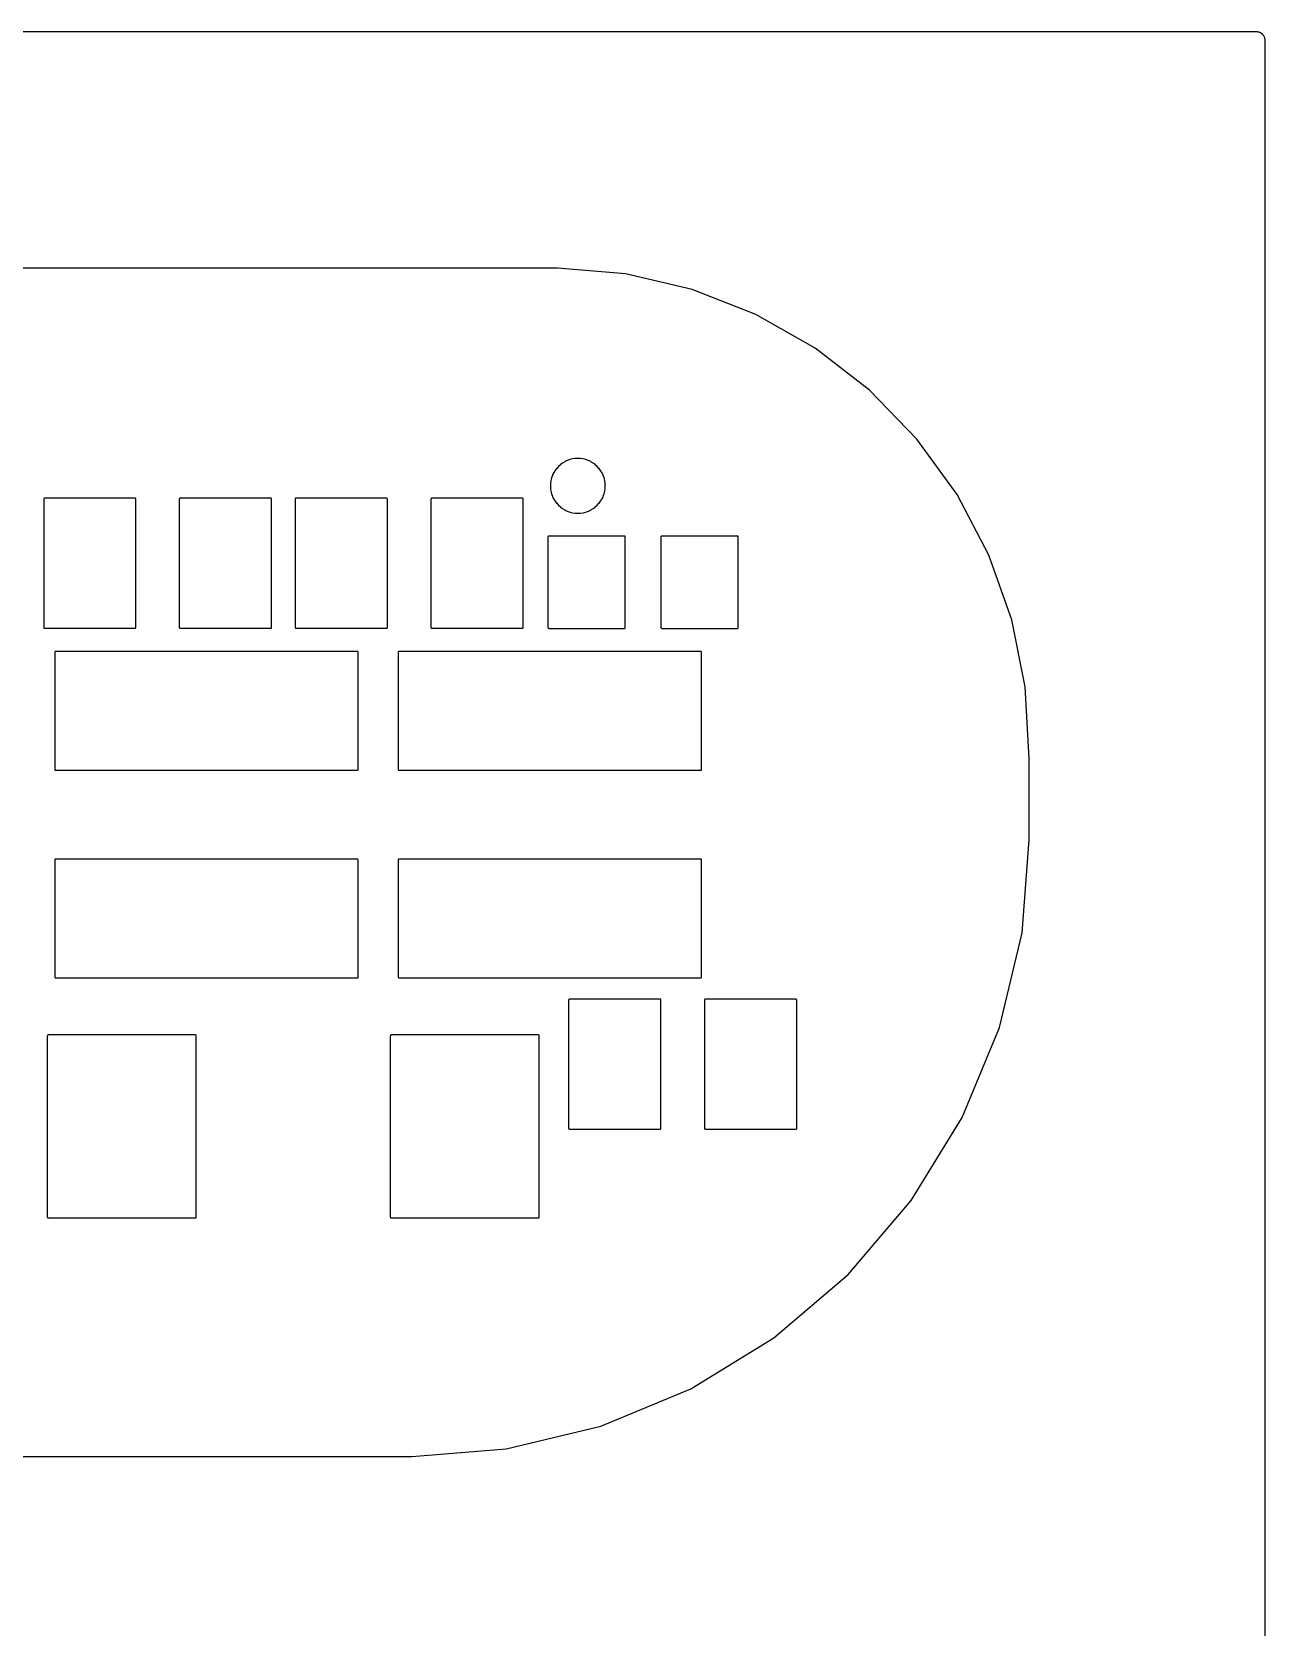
# Model space of a CAD drawing. Header units: inches. Extents: x -0.5 to 10, y -2.4 to 3.9.
# Drawn here: x 4.164 to 4.808, y 3.03 to 3.863 of the extents above; entities that cross this region are included whole.
import ezdxf

# ---------------------------------------------------------------- set-up
doc = ezdxf.new("R2010")
doc.units = ezdxf.units.IN

msp = doc.modelspace()

# ---------------------------------------------------------------- linework, layer by layer
for points in [[(4.80765, 0), (4.80765, 3.8583), (4.80765, 3.85831), (4.807649, 3.858325), (4.80763, 3.858712), (4.807628, 3.858738), (4.807626, 3.858761), (4.807569, 3.859144), (4.807565, 3.859168), (4.807559, 3.859192), (4.807465, 3.859568), (4.807458, 3.859594), (4.807451, 3.859615), (4.80732, 3.85998), (4.80731, 3.860006), (4.807301, 3.860025), (4.807136, 3.860376), (4.807124, 3.860398), (4.807112, 3.860419), (4.806913, 3.860752), (4.8069, 3.860773), (4.806886, 3.860792), (4.806655, 3.861104), (4.806641, 3.861122), (4.806624, 3.861142), (4.806364, 3.861429), (4.806347, 3.861447), (4.806329, 3.861464), (4.806042, 3.861724), (4.806022, 3.861741), (4.806004, 3.861755), (4.805692, 3.861986), (4.805673, 3.862), (4.805652, 3.862013), (4.805319, 3.862212), (4.805298, 3.862224), (4.805276, 3.862236), (4.804925, 3.862401), (4.804906, 3.86241), (4.80488, 3.86242), (4.804515, 3.862551), (4.804494, 3.862558), (4.804468, 3.862565), (4.804092, 3.862659), (4.804068, 3.862665), (4.804044, 3.862669), (4.803661, 3.862726), (4.803638, 3.862728), (4.803612, 3.86273), (4.803225, 3.862749), (4.80321, 3.86275), (4.8032, 3.86275), (0, 3.86275)], [(3.501784, 3.11915), (4.362214, 3.11915), (4.411452, 3.123062), (4.460896, 3.134967), (4.507872, 3.154457), (4.551222, 3.181053), (4.58988, 3.214099), (4.622896, 3.252783), (4.649458, 3.296154), (4.668911, 3.343144), (4.680766, 3.39255), (4.6845, 3.441043), (4.6845, 3.483543), (4.682421, 3.520906), (4.675381, 3.555923), (4.663429, 3.589582), (4.646809, 3.621197), (4.625859, 3.650125), (4.601005, 3.675777), (4.572754, 3.697631), (4.54168, 3.715242), (4.508415, 3.728252), (4.473638, 3.736395), (4.438118, 3.7395), (3.099254, 3.7395)]]:
    msp.add_lwpolyline(points)
for points in [[(4.463099, 3.625825), (4.463033, 3.627177), (4.463031, 3.627204), (4.463028, 3.627226), (4.462829, 3.628566), (4.462825, 3.628589), (4.46282, 3.628614), (4.462491, 3.629927), (4.462485, 3.629949), (4.462477, 3.629974), (4.46202, 3.631249), (4.462012, 3.631271), (4.462002, 3.631295), (4.461423, 3.632519), (4.461413, 3.632539), (4.461399, 3.632562), (4.460703, 3.633724), (4.460688, 3.633748), (4.460676, 3.633765), (4.459869, 3.634852), (4.459855, 3.634871), (4.459838, 3.63489), (4.458929, 3.635894), (4.458912, 3.635912), (4.458894, 3.635929), (4.45789, 3.636838), (4.457871, 3.636855), (4.457852, 3.636869), (4.456765, 3.637676), (4.456748, 3.637688), (4.456724, 3.637703), (4.455562, 3.638399), (4.455539, 3.638413), (4.455519, 3.638423), (4.454295, 3.639002), (4.454271, 3.639012), (4.454249, 3.63902), (4.452974, 3.639477), (4.452949, 3.639485), (4.452927, 3.639491), (4.451614, 3.63982), (4.451589, 3.639825), (4.451566, 3.639829), (4.450226, 3.640028), (4.450204, 3.640031), (4.450177, 3.640033), (4.448825, 3.640099), (4.4488, 3.6401), (4.448775, 3.640099), (4.447423, 3.640033), (4.447396, 3.640031), (4.447374, 3.640028), (4.446034, 3.639829), (4.446011, 3.639825), (4.445986, 3.63982), (4.444673, 3.639491), (4.444651, 3.639485), (4.444626, 3.639477), (4.443351, 3.63902), (4.443329, 3.639012), (4.443305, 3.639002), (4.442081, 3.638423), (4.442061, 3.638413), (4.442038, 3.638399), (4.440876, 3.637703), (4.440852, 3.637688), (4.440835, 3.637676), (4.439748, 3.636869), (4.439729, 3.636855), (4.43971, 3.636838), (4.438706, 3.635929), (4.438688, 3.635912), (4.438671, 3.635894), (4.437762, 3.63489), (4.437745, 3.634871), (4.437731, 3.634852), (4.436924, 3.633765), (4.436912, 3.633748), (4.436897, 3.633724), (4.436201, 3.632562), (4.436187, 3.632539), (4.436177, 3.632519), (4.435598, 3.631295), (4.435588, 3.631271), (4.43558, 3.631249), (4.435123, 3.629974), (4.435115, 3.629949), (4.435109, 3.629927), (4.43478, 3.628614), (4.434775, 3.628589), (4.434771, 3.628566), (4.434572, 3.627226), (4.434569, 3.627204), (4.434567, 3.627177), (4.434501, 3.625825), (4.4345, 3.6258), (4.434501, 3.625775), (4.434567, 3.624423), (4.434569, 3.624396), (4.434572, 3.624374), (4.434771, 3.623034), (4.434775, 3.623011), (4.43478, 3.622986), (4.435109, 3.621673), (4.435115, 3.621651), (4.435123, 3.621626), (4.43558, 3.620351), (4.435588, 3.620329), (4.435598, 3.620305), (4.436177, 3.619081), (4.436187, 3.619061), (4.436201, 3.619038), (4.436897, 3.617876), (4.436912, 3.617852), (4.436924, 3.617835), (4.437731, 3.616748), (4.437745, 3.616729), (4.437762, 3.61671), (4.438671, 3.615706), (4.438688, 3.615688), (4.438706, 3.615671), (4.43971, 3.614762), (4.439729, 3.614745), (4.439748, 3.614731), (4.440835, 3.613924), (4.440852, 3.613912), (4.440876, 3.613897), (4.442038, 3.613201), (4.442061, 3.613187), (4.442081, 3.613177), (4.443305, 3.612598), (4.443329, 3.612588), (4.443351, 3.61258), (4.444626, 3.612123), (4.444651, 3.612115), (4.444673, 3.612109), (4.445986, 3.61178), (4.446011, 3.611775), (4.446034, 3.611771), (4.447374, 3.611572), (4.447396, 3.611569), (4.447423, 3.611567), (4.448775, 3.611501), (4.4488, 3.6115), (4.448825, 3.611501), (4.450177, 3.611567), (4.450204, 3.611569), (4.450226, 3.611572), (4.451566, 3.611771), (4.451589, 3.611775), (4.451614, 3.61178), (4.452927, 3.612109), (4.452949, 3.612115), (4.452974, 3.612123), (4.454249, 3.61258), (4.454271, 3.612588), (4.454295, 3.612598), (4.455519, 3.613177), (4.455539, 3.613187), (4.455562, 3.613201), (4.456724, 3.613897), (4.456748, 3.613912), (4.456765, 3.613924), (4.457852, 3.614731), (4.457871, 3.614745), (4.45789, 3.614762), (4.458894, 3.615671), (4.458912, 3.615688), (4.458929, 3.615706), (4.459838, 3.61671), (4.459855, 3.616729), (4.459869, 3.616748), (4.460676, 3.617835), (4.460688, 3.617852), (4.460703, 3.617876), (4.461399, 3.619038), (4.461413, 3.619061), (4.461423, 3.619081), (4.462002, 3.620305), (4.462012, 3.620329), (4.46202, 3.620351), (4.462477, 3.621626), (4.462485, 3.621651), (4.462491, 3.621673), (4.46282, 3.622986), (4.462825, 3.623011), (4.462829, 3.623034), (4.463028, 3.624374), (4.463031, 3.624396), (4.463033, 3.624423), (4.463099, 3.625775), (4.4631, 3.6258)], [(4.170375, 3.551451), (4.170375, 3.551451), (4.1704, 3.55145), (4.2176, 3.55145), (4.217625, 3.551451), (4.217674, 3.551456), (4.217722, 3.551465), (4.217769, 3.551479), (4.217814, 3.551498), (4.217857, 3.551521), (4.217898, 3.551549), (4.217936, 3.55158), (4.21797, 3.551614), (4.218001, 3.551652), (4.218029, 3.551693), (4.218052, 3.551736), (4.218071, 3.551781), (4.218085, 3.551828), (4.218094, 3.551876), (4.218099, 3.551925), (4.2181, 3.55195), (4.2181, 3.61885), (4.218099, 3.618875), (4.218094, 3.618924), (4.218085, 3.618972), (4.218071, 3.619019), (4.218052, 3.619064), (4.218029, 3.619107), (4.218001, 3.619148), (4.21797, 3.619186), (4.217936, 3.61922), (4.217898, 3.619251), (4.217857, 3.619279), (4.217814, 3.619302), (4.217769, 3.619321), (4.217722, 3.619335), (4.217674, 3.619344), (4.217625, 3.619349), (4.2176, 3.61935), (4.1704, 3.61935), (4.170375, 3.619349), (4.170326, 3.619344), (4.170278, 3.619335), (4.170231, 3.619321), (4.170186, 3.619302), (4.170143, 3.619279), (4.170102, 3.619251), (4.170064, 3.61922), (4.17003, 3.619186), (4.169999, 3.619148), (4.169971, 3.619107), (4.169948, 3.619064), (4.169929, 3.619019), (4.169915, 3.618972), (4.169906, 3.618924), (4.169901, 3.618875), (4.1699, 3.61885), (4.1699, 3.55195), (4.169901, 3.551925), (4.169906, 3.551876), (4.169915, 3.551828), (4.169929, 3.551781), (4.169948, 3.551736), (4.169971, 3.551693), (4.169999, 3.551652), (4.17003, 3.551614), (4.170064, 3.55158), (4.170102, 3.551549), (4.170143, 3.551521), (4.170186, 3.551498), (4.170231, 3.551479), (4.170278, 3.551465), (4.170326, 3.551456)], [(4.241175, 3.551451), (4.241175, 3.551451), (4.2412, 3.55145), (4.2884, 3.55145), (4.288425, 3.551451), (4.288474, 3.551456), (4.288522, 3.551465), (4.288569, 3.551479), (4.288614, 3.551498), (4.288657, 3.551521), (4.288698, 3.551549), (4.288736, 3.55158), (4.28877, 3.551614), (4.288801, 3.551652), (4.288829, 3.551693), (4.288852, 3.551736), (4.288871, 3.551781), (4.288885, 3.551828), (4.288894, 3.551876), (4.288899, 3.551925), (4.2889, 3.55195), (4.2889, 3.61885), (4.288899, 3.618875), (4.288894, 3.618924), (4.288885, 3.618972), (4.288871, 3.619019), (4.288852, 3.619064), (4.288829, 3.619107), (4.288801, 3.619148), (4.28877, 3.619186), (4.288736, 3.61922), (4.288698, 3.619251), (4.288657, 3.619279), (4.288614, 3.619302), (4.288569, 3.619321), (4.288522, 3.619335), (4.288474, 3.619344), (4.288425, 3.619349), (4.2884, 3.61935), (4.2412, 3.61935), (4.241175, 3.619349), (4.241126, 3.619344), (4.241078, 3.619335), (4.241031, 3.619321), (4.240986, 3.619302), (4.240943, 3.619279), (4.240902, 3.619251), (4.240864, 3.61922), (4.24083, 3.619186), (4.240799, 3.619148), (4.240771, 3.619107), (4.240748, 3.619064), (4.240729, 3.619019), (4.240715, 3.618972), (4.240706, 3.618924), (4.240701, 3.618875), (4.2407, 3.61885), (4.2407, 3.55195), (4.240701, 3.551925), (4.240706, 3.551876), (4.240715, 3.551828), (4.240729, 3.551781), (4.240748, 3.551736), (4.240771, 3.551693), (4.240799, 3.551652), (4.24083, 3.551614), (4.240864, 3.55158), (4.240902, 3.551549), (4.240943, 3.551521), (4.240986, 3.551498), (4.241031, 3.551479), (4.241078, 3.551465), (4.241126, 3.551456)], [(4.301675, 3.551451), (4.301675, 3.551451), (4.3017, 3.55145), (4.3489, 3.55145), (4.348925, 3.551451), (4.348974, 3.551456), (4.349022, 3.551465), (4.349069, 3.551479), (4.349114, 3.551498), (4.349157, 3.551521), (4.349198, 3.551549), (4.349236, 3.55158), (4.34927, 3.551614), (4.349301, 3.551652), (4.349329, 3.551693), (4.349352, 3.551736), (4.349371, 3.551781), (4.349385, 3.551828), (4.349394, 3.551876), (4.349399, 3.551925), (4.3494, 3.55195), (4.3494, 3.61885), (4.349399, 3.618875), (4.349394, 3.618924), (4.349385, 3.618972), (4.349371, 3.619019), (4.349352, 3.619064), (4.349329, 3.619107), (4.349301, 3.619148), (4.34927, 3.619186), (4.349236, 3.61922), (4.349198, 3.619251), (4.349157, 3.619279), (4.349114, 3.619302), (4.349069, 3.619321), (4.349022, 3.619335), (4.348974, 3.619344), (4.348925, 3.619349), (4.3489, 3.61935), (4.3017, 3.61935), (4.301675, 3.619349), (4.301626, 3.619344), (4.301578, 3.619335), (4.301531, 3.619321), (4.301486, 3.619302), (4.301443, 3.619279), (4.301402, 3.619251), (4.301364, 3.61922), (4.30133, 3.619186), (4.301299, 3.619148), (4.301271, 3.619107), (4.301248, 3.619064), (4.301229, 3.619019), (4.301215, 3.618972), (4.301206, 3.618924), (4.301201, 3.618875), (4.3012, 3.61885), (4.3012, 3.55195), (4.301201, 3.551925), (4.301206, 3.551876), (4.301215, 3.551828), (4.301229, 3.551781), (4.301248, 3.551736), (4.301271, 3.551693), (4.301299, 3.551652), (4.30133, 3.551614), (4.301364, 3.55158), (4.301402, 3.551549), (4.301443, 3.551521), (4.301486, 3.551498), (4.301531, 3.551479), (4.301578, 3.551465), (4.301626, 3.551456)], [(4.372575, 3.551451), (4.372575, 3.551451), (4.3726, 3.55145), (4.4198, 3.55145), (4.419825, 3.551451), (4.419874, 3.551456), (4.419922, 3.551465), (4.419969, 3.551479), (4.420014, 3.551498), (4.420057, 3.551521), (4.420098, 3.551549), (4.420136, 3.55158), (4.42017, 3.551614), (4.420201, 3.551652), (4.420229, 3.551693), (4.420252, 3.551736), (4.420271, 3.551781), (4.420285, 3.551828), (4.420294, 3.551876), (4.420299, 3.551925), (4.4203, 3.55195), (4.4203, 3.61885), (4.420299, 3.618875), (4.420294, 3.618924), (4.420285, 3.618972), (4.420271, 3.619019), (4.420252, 3.619064), (4.420229, 3.619107), (4.420201, 3.619148), (4.42017, 3.619186), (4.420136, 3.61922), (4.420098, 3.619251), (4.420057, 3.619279), (4.420014, 3.619302), (4.419969, 3.619321), (4.419922, 3.619335), (4.419874, 3.619344), (4.419825, 3.619349), (4.4198, 3.61935), (4.3726, 3.61935), (4.372575, 3.619349), (4.372526, 3.619344), (4.372478, 3.619335), (4.372431, 3.619321), (4.372386, 3.619302), (4.372343, 3.619279), (4.372302, 3.619251), (4.372264, 3.61922), (4.37223, 3.619186), (4.372199, 3.619148), (4.372171, 3.619107), (4.372148, 3.619064), (4.372129, 3.619019), (4.372115, 3.618972), (4.372106, 3.618924), (4.372101, 3.618875), (4.3721, 3.61885), (4.3721, 3.55195), (4.372101, 3.551925), (4.372106, 3.551876), (4.372115, 3.551828), (4.372129, 3.551781), (4.372148, 3.551736), (4.372171, 3.551693), (4.372199, 3.551652), (4.37223, 3.551614), (4.372264, 3.55158), (4.372302, 3.551549), (4.372343, 3.551521), (4.372386, 3.551498), (4.372431, 3.551479), (4.372478, 3.551465), (4.372526, 3.551456)], [(4.433675, 3.551401), (4.433675, 3.551401), (4.4337, 3.5514), (4.4731, 3.5514), (4.473125, 3.551401), (4.473174, 3.551406), (4.473222, 3.551415), (4.473269, 3.551429), (4.473314, 3.551448), (4.473357, 3.551471), (4.473398, 3.551499), (4.473436, 3.55153), (4.47347, 3.551564), (4.473501, 3.551602), (4.473529, 3.551643), (4.473552, 3.551686), (4.473571, 3.551731), (4.473585, 3.551778), (4.473594, 3.551826), (4.473599, 3.551875), (4.4736, 3.5519), (4.4736, 3.5991), (4.473599, 3.599125), (4.473594, 3.599174), (4.473585, 3.599222), (4.473571, 3.599269), (4.473552, 3.599314), (4.473529, 3.599357), (4.473501, 3.599398), (4.47347, 3.599436), (4.473436, 3.59947), (4.473398, 3.599501), (4.473357, 3.599529), (4.473314, 3.599552), (4.473269, 3.599571), (4.473222, 3.599585), (4.473174, 3.599594), (4.473125, 3.599599), (4.4731, 3.5996), (4.4337, 3.5996), (4.433675, 3.599599), (4.433626, 3.599594), (4.433578, 3.599585), (4.433531, 3.599571), (4.433486, 3.599552), (4.433443, 3.599529), (4.433402, 3.599501), (4.433364, 3.59947), (4.43333, 3.599436), (4.433299, 3.599398), (4.433271, 3.599357), (4.433248, 3.599314), (4.433229, 3.599269), (4.433215, 3.599222), (4.433206, 3.599174), (4.433201, 3.599125), (4.4332, 3.5991), (4.4332, 3.5519), (4.433201, 3.551875), (4.433206, 3.551826), (4.433215, 3.551778), (4.433229, 3.551731), (4.433248, 3.551686), (4.433271, 3.551643), (4.433299, 3.551602), (4.43333, 3.551564), (4.433364, 3.55153), (4.433402, 3.551499), (4.433443, 3.551471), (4.433486, 3.551448), (4.433531, 3.551429), (4.433578, 3.551415), (4.433626, 3.551406)], [(4.492675, 3.551401), (4.492675, 3.551401), (4.4927, 3.5514), (4.5321, 3.5514), (4.532125, 3.551401), (4.532174, 3.551406), (4.532222, 3.551415), (4.532269, 3.551429), (4.532314, 3.551448), (4.532357, 3.551471), (4.532398, 3.551499), (4.532436, 3.55153), (4.53247, 3.551564), (4.532501, 3.551602), (4.532529, 3.551643), (4.532552, 3.551686), (4.532571, 3.551731), (4.532585, 3.551778), (4.532594, 3.551826), (4.532599, 3.551875), (4.5326, 3.5519), (4.5326, 3.5991), (4.532599, 3.599125), (4.532594, 3.599174), (4.532585, 3.599222), (4.532571, 3.599269), (4.532552, 3.599314), (4.532529, 3.599357), (4.532501, 3.599398), (4.53247, 3.599436), (4.532436, 3.59947), (4.532398, 3.599501), (4.532357, 3.599529), (4.532314, 3.599552), (4.532269, 3.599571), (4.532222, 3.599585), (4.532174, 3.599594), (4.532125, 3.599599), (4.5321, 3.5996), (4.4927, 3.5996), (4.492675, 3.599599), (4.492626, 3.599594), (4.492578, 3.599585), (4.492531, 3.599571), (4.492486, 3.599552), (4.492443, 3.599529), (4.492402, 3.599501), (4.492364, 3.59947), (4.49233, 3.599436), (4.492299, 3.599398), (4.492271, 3.599357), (4.492248, 3.599314), (4.492229, 3.599269), (4.492215, 3.599222), (4.492206, 3.599174), (4.492201, 3.599125), (4.4922, 3.5991), (4.4922, 3.5519), (4.492201, 3.551875), (4.492206, 3.551826), (4.492215, 3.551778), (4.492229, 3.551731), (4.492248, 3.551686), (4.492271, 3.551643), (4.492299, 3.551602), (4.49233, 3.551564), (4.492364, 3.55153), (4.492402, 3.551499), (4.492443, 3.551471), (4.492486, 3.551448), (4.492531, 3.551429), (4.492578, 3.551415), (4.492626, 3.551406)], [(4.176125, 3.477301), (4.176125, 3.477301), (4.17615, 3.4773), (4.33365, 3.4773), (4.333675, 3.477301), (4.333724, 3.477306), (4.333772, 3.477315), (4.333819, 3.477329), (4.333864, 3.477348), (4.333907, 3.477371), (4.333948, 3.477399), (4.333986, 3.47743), (4.33402, 3.477464), (4.334051, 3.477502), (4.334079, 3.477543), (4.334102, 3.477586), (4.334121, 3.477631), (4.334135, 3.477678), (4.334144, 3.477726), (4.334149, 3.477775), (4.33415, 3.4778), (4.33415, 3.5388), (4.334149, 3.538825), (4.334144, 3.538874), (4.334135, 3.538922), (4.334121, 3.538969), (4.334102, 3.539014), (4.334079, 3.539057), (4.334051, 3.539098), (4.33402, 3.539136), (4.333986, 3.53917), (4.333948, 3.539201), (4.333907, 3.539229), (4.333864, 3.539252), (4.333819, 3.539271), (4.333772, 3.539285), (4.333724, 3.539294), (4.333675, 3.539299), (4.33365, 3.5393), (4.17615, 3.5393), (4.176125, 3.539299), (4.176076, 3.539294), (4.176028, 3.539285), (4.175981, 3.539271), (4.175936, 3.539252), (4.175893, 3.539229), (4.175852, 3.539201), (4.175814, 3.53917), (4.17578, 3.539136), (4.175749, 3.539098), (4.175721, 3.539057), (4.175698, 3.539014), (4.175679, 3.538969), (4.175665, 3.538922), (4.175656, 3.538874), (4.175651, 3.538825), (4.17565, 3.5388), (4.17565, 3.4778), (4.175651, 3.477775), (4.175656, 3.477726), (4.175665, 3.477678), (4.175679, 3.477631), (4.175698, 3.477586), (4.175721, 3.477543), (4.175749, 3.477502), (4.17578, 3.477464), (4.175814, 3.47743), (4.175852, 3.477399), (4.175893, 3.477371), (4.175936, 3.477348), (4.175981, 3.477329), (4.176028, 3.477315), (4.176076, 3.477306)], [(4.355425, 3.477301), (4.355425, 3.477301), (4.35545, 3.4773), (4.51295, 3.4773), (4.512975, 3.477301), (4.513024, 3.477306), (4.513072, 3.477315), (4.513119, 3.477329), (4.513164, 3.477348), (4.513207, 3.477371), (4.513248, 3.477399), (4.513286, 3.47743), (4.51332, 3.477464), (4.513351, 3.477502), (4.513379, 3.477543), (4.513402, 3.477586), (4.513421, 3.477631), (4.513435, 3.477678), (4.513444, 3.477726), (4.513449, 3.477775), (4.51345, 3.4778), (4.51345, 3.5388), (4.513449, 3.538825), (4.513444, 3.538874), (4.513435, 3.538922), (4.513421, 3.538969), (4.513402, 3.539014), (4.513379, 3.539057), (4.513351, 3.539098), (4.51332, 3.539136), (4.513286, 3.53917), (4.513248, 3.539201), (4.513207, 3.539229), (4.513164, 3.539252), (4.513119, 3.539271), (4.513072, 3.539285), (4.513024, 3.539294), (4.512975, 3.539299), (4.51295, 3.5393), (4.35545, 3.5393), (4.355425, 3.539299), (4.355376, 3.539294), (4.355328, 3.539285), (4.355281, 3.539271), (4.355236, 3.539252), (4.355193, 3.539229), (4.355152, 3.539201), (4.355114, 3.53917), (4.35508, 3.539136), (4.355049, 3.539098), (4.355021, 3.539057), (4.354998, 3.539014), (4.354979, 3.538969), (4.354965, 3.538922), (4.354956, 3.538874), (4.354951, 3.538825), (4.35495, 3.5388), (4.35495, 3.4778), (4.354951, 3.477775), (4.354956, 3.477726), (4.354965, 3.477678), (4.354979, 3.477631), (4.354998, 3.477586), (4.355021, 3.477543), (4.355049, 3.477502), (4.35508, 3.477464), (4.355114, 3.47743), (4.355152, 3.477399), (4.355193, 3.477371), (4.355236, 3.477348), (4.355281, 3.477329), (4.355328, 3.477315), (4.355376, 3.477306)], [(4.176125, 3.369001), (4.176125, 3.369001), (4.17615, 3.369), (4.33365, 3.369), (4.333675, 3.369001), (4.333724, 3.369006), (4.333772, 3.369015), (4.333819, 3.369029), (4.333864, 3.369048), (4.333907, 3.369071), (4.333948, 3.369099), (4.333986, 3.36913), (4.33402, 3.369164), (4.334051, 3.369202), (4.334079, 3.369243), (4.334102, 3.369286), (4.334121, 3.369331), (4.334135, 3.369378), (4.334144, 3.369426), (4.334149, 3.369475), (4.33415, 3.3695), (4.33415, 3.4305), (4.334149, 3.430525), (4.334144, 3.430574), (4.334135, 3.430622), (4.334121, 3.430669), (4.334102, 3.430714), (4.334079, 3.430757), (4.334051, 3.430798), (4.33402, 3.430836), (4.333986, 3.43087), (4.333948, 3.430901), (4.333907, 3.430929), (4.333864, 3.430952), (4.333819, 3.430971), (4.333772, 3.430985), (4.333724, 3.430994), (4.333675, 3.430999), (4.33365, 3.431), (4.17615, 3.431), (4.176125, 3.430999), (4.176076, 3.430994), (4.176028, 3.430985), (4.175981, 3.430971), (4.175936, 3.430952), (4.175893, 3.430929), (4.175852, 3.430901), (4.175814, 3.43087), (4.17578, 3.430836), (4.175749, 3.430798), (4.175721, 3.430757), (4.175698, 3.430714), (4.175679, 3.430669), (4.175665, 3.430622), (4.175656, 3.430574), (4.175651, 3.430525), (4.17565, 3.4305), (4.17565, 3.3695), (4.175651, 3.369475), (4.175656, 3.369426), (4.175665, 3.369378), (4.175679, 3.369331), (4.175698, 3.369286), (4.175721, 3.369243), (4.175749, 3.369202), (4.17578, 3.369164), (4.175814, 3.36913), (4.175852, 3.369099), (4.175893, 3.369071), (4.175936, 3.369048), (4.175981, 3.369029), (4.176028, 3.369015), (4.176076, 3.369006)], [(4.355425, 3.369001), (4.355425, 3.369001), (4.35545, 3.369), (4.51295, 3.369), (4.512975, 3.369001), (4.513024, 3.369006), (4.513072, 3.369015), (4.513119, 3.369029), (4.513164, 3.369048), (4.513207, 3.369071), (4.513248, 3.369099), (4.513286, 3.36913), (4.51332, 3.369164), (4.513351, 3.369202), (4.513379, 3.369243), (4.513402, 3.369286), (4.513421, 3.369331), (4.513435, 3.369378), (4.513444, 3.369426), (4.513449, 3.369475), (4.51345, 3.3695), (4.51345, 3.4305), (4.513449, 3.430525), (4.513444, 3.430574), (4.513435, 3.430622), (4.513421, 3.430669), (4.513402, 3.430714), (4.513379, 3.430757), (4.513351, 3.430798), (4.51332, 3.430836), (4.513286, 3.43087), (4.513248, 3.430901), (4.513207, 3.430929), (4.513164, 3.430952), (4.513119, 3.430971), (4.513072, 3.430985), (4.513024, 3.430994), (4.512975, 3.430999), (4.51295, 3.431), (4.35545, 3.431), (4.355425, 3.430999), (4.355376, 3.430994), (4.355328, 3.430985), (4.355281, 3.430971), (4.355236, 3.430952), (4.355193, 3.430929), (4.355152, 3.430901), (4.355114, 3.43087), (4.35508, 3.430836), (4.355049, 3.430798), (4.355021, 3.430757), (4.354998, 3.430714), (4.354979, 3.430669), (4.354965, 3.430622), (4.354956, 3.430574), (4.354951, 3.430525), (4.35495, 3.4305), (4.35495, 3.3695), (4.354951, 3.369475), (4.354956, 3.369426), (4.354965, 3.369378), (4.354979, 3.369331), (4.354998, 3.369286), (4.355021, 3.369243), (4.355049, 3.369202), (4.35508, 3.369164), (4.355114, 3.36913), (4.355152, 3.369099), (4.355193, 3.369071), (4.355236, 3.369048), (4.355281, 3.369029), (4.355328, 3.369015), (4.355376, 3.369006)], [(4.444475, 3.289951), (4.444475, 3.289951), (4.4445, 3.28995), (4.4917, 3.28995), (4.491725, 3.289951), (4.491774, 3.289956), (4.491822, 3.289965), (4.491869, 3.289979), (4.491914, 3.289998), (4.491957, 3.290021), (4.491998, 3.290049), (4.492036, 3.29008), (4.49207, 3.290114), (4.492101, 3.290152), (4.492129, 3.290193), (4.492152, 3.290236), (4.492171, 3.290281), (4.492185, 3.290328), (4.492194, 3.290376), (4.492199, 3.290425), (4.4922, 3.29045), (4.4922, 3.35735), (4.492199, 3.357375), (4.492194, 3.357424), (4.492185, 3.357472), (4.492171, 3.357519), (4.492152, 3.357564), (4.492129, 3.357607), (4.492101, 3.357648), (4.49207, 3.357686), (4.492036, 3.35772), (4.491998, 3.357751), (4.491957, 3.357779), (4.491914, 3.357802), (4.491869, 3.357821), (4.491822, 3.357835), (4.491774, 3.357844), (4.491725, 3.357849), (4.4917, 3.35785), (4.4445, 3.35785), (4.444475, 3.357849), (4.444426, 3.357844), (4.444378, 3.357835), (4.444331, 3.357821), (4.444286, 3.357802), (4.444243, 3.357779), (4.444202, 3.357751), (4.444164, 3.35772), (4.44413, 3.357686), (4.444099, 3.357648), (4.444071, 3.357607), (4.444048, 3.357564), (4.444029, 3.357519), (4.444015, 3.357472), (4.444006, 3.357424), (4.444001, 3.357375), (4.444, 3.35735), (4.444, 3.29045), (4.444001, 3.290425), (4.444006, 3.290376), (4.444015, 3.290328), (4.444029, 3.290281), (4.444048, 3.290236), (4.444071, 3.290193), (4.444099, 3.290152), (4.44413, 3.290114), (4.444164, 3.29008), (4.444202, 3.290049), (4.444243, 3.290021), (4.444286, 3.289998), (4.444331, 3.289979), (4.444378, 3.289965), (4.444426, 3.289956)], [(4.515375, 3.289951), (4.515375, 3.289951), (4.5154, 3.28995), (4.5626, 3.28995), (4.562625, 3.289951), (4.562674, 3.289956), (4.562722, 3.289965), (4.562769, 3.289979), (4.562814, 3.289998), (4.562857, 3.290021), (4.562898, 3.290049), (4.562936, 3.29008), (4.56297, 3.290114), (4.563001, 3.290152), (4.563029, 3.290193), (4.563052, 3.290236), (4.563071, 3.290281), (4.563085, 3.290328), (4.563094, 3.290376), (4.563099, 3.290425), (4.5631, 3.29045), (4.5631, 3.35735), (4.563099, 3.357375), (4.563094, 3.357424), (4.563085, 3.357472), (4.563071, 3.357519), (4.563052, 3.357564), (4.563029, 3.357607), (4.563001, 3.357648), (4.56297, 3.357686), (4.562936, 3.35772), (4.562898, 3.357751), (4.562857, 3.357779), (4.562814, 3.357802), (4.562769, 3.357821), (4.562722, 3.357835), (4.562674, 3.357844), (4.562625, 3.357849), (4.5626, 3.35785), (4.5154, 3.35785), (4.515375, 3.357849), (4.515326, 3.357844), (4.515278, 3.357835), (4.515231, 3.357821), (4.515186, 3.357802), (4.515143, 3.357779), (4.515102, 3.357751), (4.515064, 3.35772), (4.51503, 3.357686), (4.514999, 3.357648), (4.514971, 3.357607), (4.514948, 3.357564), (4.514929, 3.357519), (4.514915, 3.357472), (4.514906, 3.357424), (4.514901, 3.357375), (4.5149, 3.35735), (4.5149, 3.29045), (4.514901, 3.290425), (4.514906, 3.290376), (4.514915, 3.290328), (4.514929, 3.290281), (4.514948, 3.290236), (4.514971, 3.290193), (4.514999, 3.290152), (4.51503, 3.290114), (4.515064, 3.29008), (4.515102, 3.290049), (4.515143, 3.290021), (4.515186, 3.289998), (4.515231, 3.289979), (4.515278, 3.289965), (4.515326, 3.289956)], [(4.172275, 3.243651), (4.172275, 3.243651), (4.1723, 3.24365), (4.2491, 3.24365), (4.249125, 3.243651), (4.249174, 3.243656), (4.249222, 3.243665), (4.249269, 3.243679), (4.249314, 3.243698), (4.249357, 3.243721), (4.249398, 3.243749), (4.249436, 3.24378), (4.24947, 3.243814), (4.249501, 3.243852), (4.249529, 3.243893), (4.249552, 3.243936), (4.249571, 3.243981), (4.249585, 3.244028), (4.249594, 3.244076), (4.249599, 3.244125), (4.2496, 3.24415), (4.2496, 3.33865), (4.249599, 3.338675), (4.249594, 3.338724), (4.249585, 3.338772), (4.249571, 3.338819), (4.249552, 3.338864), (4.249529, 3.338907), (4.249501, 3.338948), (4.24947, 3.338986), (4.249436, 3.33902), (4.249398, 3.339051), (4.249357, 3.339079), (4.249314, 3.339102), (4.249269, 3.339121), (4.249222, 3.339135), (4.249174, 3.339144), (4.249125, 3.339149), (4.2491, 3.33915), (4.1723, 3.33915), (4.172275, 3.339149), (4.172226, 3.339144), (4.172178, 3.339135), (4.172131, 3.339121), (4.172086, 3.339102), (4.172043, 3.339079), (4.172002, 3.339051), (4.171964, 3.33902), (4.17193, 3.338986), (4.171899, 3.338948), (4.171871, 3.338907), (4.171848, 3.338864), (4.171829, 3.338819), (4.171815, 3.338772), (4.171806, 3.338724), (4.171801, 3.338675), (4.1718, 3.33865), (4.1718, 3.24415), (4.171801, 3.244125), (4.171806, 3.244076), (4.171815, 3.244028), (4.171829, 3.243981), (4.171848, 3.243936), (4.171871, 3.243893), (4.171899, 3.243852), (4.17193, 3.243814), (4.171964, 3.24378), (4.172002, 3.243749), (4.172043, 3.243721), (4.172086, 3.243698), (4.172131, 3.243679), (4.172178, 3.243665), (4.172226, 3.243656)], [(4.351375, 3.243651), (4.351375, 3.243651), (4.3514, 3.24365), (4.4282, 3.24365), (4.428225, 3.243651), (4.428274, 3.243656), (4.428322, 3.243665), (4.428369, 3.243679), (4.428414, 3.243698), (4.428457, 3.243721), (4.428498, 3.243749), (4.428536, 3.24378), (4.42857, 3.243814), (4.428601, 3.243852), (4.428629, 3.243893), (4.428652, 3.243936), (4.428671, 3.243981), (4.428685, 3.244028), (4.428694, 3.244076), (4.428699, 3.244125), (4.4287, 3.24415), (4.4287, 3.33865), (4.428699, 3.338675), (4.428694, 3.338724), (4.428685, 3.338772), (4.428671, 3.338819), (4.428652, 3.338864), (4.428629, 3.338907), (4.428601, 3.338948), (4.42857, 3.338986), (4.428536, 3.33902), (4.428498, 3.339051), (4.428457, 3.339079), (4.428414, 3.339102), (4.428369, 3.339121), (4.428322, 3.339135), (4.428274, 3.339144), (4.428225, 3.339149), (4.4282, 3.33915), (4.3514, 3.33915), (4.351375, 3.339149), (4.351326, 3.339144), (4.351278, 3.339135), (4.351231, 3.339121), (4.351186, 3.339102), (4.351143, 3.339079), (4.351102, 3.339051), (4.351064, 3.33902), (4.35103, 3.338986), (4.350999, 3.338948), (4.350971, 3.338907), (4.350948, 3.338864), (4.350929, 3.338819), (4.350915, 3.338772), (4.350906, 3.338724), (4.350901, 3.338675), (4.3509, 3.33865), (4.3509, 3.24415), (4.350901, 3.244125), (4.350906, 3.244076), (4.350915, 3.244028), (4.350929, 3.243981), (4.350948, 3.243936), (4.350971, 3.243893), (4.350999, 3.243852), (4.35103, 3.243814), (4.351064, 3.24378), (4.351102, 3.243749), (4.351143, 3.243721), (4.351186, 3.243698), (4.351231, 3.243679), (4.351278, 3.243665), (4.351326, 3.243656)]]:
    msp.add_lwpolyline(points, close=True)

doc.saveas('drawing.dxf')
